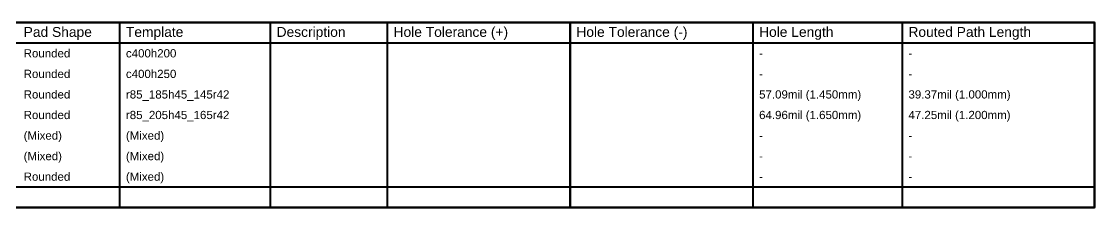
# Model space of a CAD drawing. Header units: inches. Extents: x -8 to 384, y -12 to 64.
# Drawn here: x 185.3 to 384.3, y 0.1 to 34.7 of the extents above; entities that cross this region are included whole.
import ezdxf

# ---------------------------------------------------------------- set-up
doc = ezdxf.new("R2010")
doc.units = ezdxf.units.IN
doc.layers.add('Drill Drawing', color=1, linetype='Continuous')
doc.styles.add('Arial', font='', dxfattribs={"height": 0.2})
doc.styles.get('Arial').set_extended_font_data('Arial')

msp = doc.modelspace()

# ---------------------------------------------------------------- linework, layer by layer
at = {"layer": 'Drill Drawing'}
for points in [[(43.07, 34.54, 0.381, 0.381, 0), (384.14, 34.54, 0.381, 0.381, 0)], [(203.47, 0.25, 0.381, 0.381, 0), (203.47, 34.54, 0.381, 0.381, 0)], [(231.41, 0.25, 0.381, 0.381, 0), (231.41, 34.54, 0.381, 0.381, 0)], [(253.09, 0.25, 0.381, 0.381, 0), (253.09, 34.54, 0.381, 0.381, 0)], [(286.96, 0.25, 0.381, 0.381, 0), (286.96, 34.54, 0.381, 0.381, 0)], [(320.84, 0.25, 0.381, 0.381, 0), (320.84, 34.54, 0.381, 0.381, 0)], [(348.52, 0.25, 0.381, 0.381, 0), (348.52, 34.54, 0.381, 0.381, 0)], [(384.14, 0.25, 0.381, 0.381, 0), (384.14, 34.54, 0.381, 0.381, 0)], [(43.07, 30.73, 0.381, 0.381, 0), (384.14, 30.73, 0.381, 0.381, 0)], [(43.07, 4.06, 0.381, 0.381, 0), (384.14, 4.06, 0.381, 0.381, 0)], [(43.07, 0.25, 0.381, 0.381, 0), (384.14, 0.25, 0.381, 0.381, 0)]]:
    msp.add_lwpolyline(points, format="xyseb", dxfattribs=at)
for points in [[(203.38, 34.54, 0.191, 0.191, 1), (203.57, 34.54, 0.191, 0.191, 1)], [(231.31, 34.54, 0.191, 0.191, 1), (231.5, 34.54, 0.191, 0.191, 1)], [(253, 34.54, 0.191, 0.191, 1), (253.19, 34.54, 0.191, 0.191, 1)], [(286.87, 34.54, 0.191, 0.191, 1), (287.06, 34.54, 0.191, 0.191, 1)], [(320.74, 34.54, 0.191, 0.191, 1), (320.93, 34.54, 0.191, 0.191, 1)], [(348.42, 34.54, 0.191, 0.191, 1), (348.61, 34.54, 0.191, 0.191, 1)], [(384.05, 34.54, 0.191, 0.191, 1), (384.24, 34.54, 0.191, 0.191, 1)], [(384.05, 34.54, 0.191, 0.191, 1), (384.24, 34.54, 0.191, 0.191, 1)], [(384.05, 30.73, 0.191, 0.191, 1), (384.24, 30.73, 0.191, 0.191, 1)], [(384.05, 4.06, 0.191, 0.191, 1), (384.24, 4.06, 0.191, 0.191, 1)], [(203.38, 0.25, 0.191, 0.191, 1), (203.57, 0.25, 0.191, 0.191, 1)], [(231.31, 0.25, 0.191, 0.191, 1), (231.5, 0.25, 0.191, 0.191, 1)], [(253, 0.25, 0.191, 0.191, 1), (253.19, 0.25, 0.191, 0.191, 1)], [(286.87, 0.25, 0.191, 0.191, 1), (287.06, 0.25, 0.191, 0.191, 1)], [(320.74, 0.25, 0.191, 0.191, 1), (320.93, 0.25, 0.191, 0.191, 1)], [(348.42, 0.25, 0.191, 0.191, 1), (348.61, 0.25, 0.191, 0.191, 1)], [(384.05, 0.25, 0.191, 0.191, 1), (384.24, 0.25, 0.191, 0.191, 1)], [(384.05, 0.25, 0.191, 0.191, 1), (384.24, 0.25, 0.191, 0.191, 1)]]:
    msp.add_lwpolyline(points, format="xyseb", close=True, dxfattribs=at)

# ---------------------------------------------------------------- texts
at = {"layer": 'Drill Drawing', "style": 'Arial'}
for s, height, p in [('Pad Shape', 1.829, (185.67, 31.88)), ('Template', 1.829, (204.62, 31.88)), ('Description', 1.8288, (232.55, 31.88)), ('Hole Tolerance (+)', 1.8288, (254.23, 31.88)), ('Hole Tolerance (-)', 1.8288, (288.11, 31.88)), ('Hole Length', 1.8288, (321.98, 31.88)), ('Routed Path Length', 1.8288, (349.66, 31.88)), ('Rounded', 1.524, (185.67, 28.07)), ('c400h200', 1.524, (204.62, 28.07)), ('-', 1.52, (321.98, 28.07)), ('-', 1.52, (349.66, 28.07)), ('Rounded', 1.524, (185.67, 24.26)), ('c400h250', 1.524, (204.62, 24.26)), ('-', 1.52, (321.98, 24.26)), ('-', 1.52, (349.66, 24.26)), ('Rounded', 1.524, (185.67, 20.45)), ('r85_185h45_145r42', 1.524, (204.62, 20.45)), ('57.09mil (1.450mm)', 1.524, (321.98, 20.45)), ('39.37mil (1.000mm)', 1.524, (349.66, 20.45)), ('Rounded', 1.524, (185.67, 16.64)), ('r85_205h45_165r42', 1.524, (204.62, 16.64)), ('64.96mil (1.650mm)', 1.524, (321.98, 16.64)), ('47.25mil (1.200mm)', 1.524, (349.66, 16.64)), ('(Mixed)', 1.524, (185.67, 12.83)), ('(Mixed)', 1.524, (204.62, 12.83)), ('-', 1.52, (321.98, 12.83)), ('-', 1.52, (349.66, 12.83)), ('(Mixed)', 1.524, (185.67, 9.02)), ('(Mixed)', 1.524, (204.62, 9.02)), ('-', 1.52, (321.98, 9.02)), ('-', 1.52, (349.66, 9.02)), ('Rounded', 1.524, (185.67, 5.21)), ('(Mixed)', 1.524, (204.62, 5.21)), ('-', 1.52, (321.98, 5.21)), ('-', 1.52, (349.66, 5.21))]:
    msp.add_text(s, height=height, dxfattribs=at).set_placement(p)

doc.saveas('drawing.dxf')
